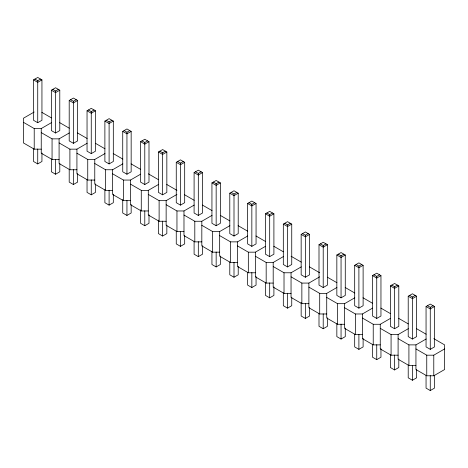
<?xml version="1.0" encoding="UTF-8"?>
<svg xmlns="http://www.w3.org/2000/svg" width="468" height="468" viewBox="0 0 468 468"><rect width="100%" height="100%" fill="white"/><g stroke="black" fill="none" stroke-linecap="round" stroke-linejoin="round"><path stroke-width="0.7" d="M33.515 79.882L37.732 77.448L41.944 79.882L41.944 120.282L37.732 122.715L33.515 120.282L33.515 79.882L37.732 82.315L41.944 79.882M34.919 79.074L37.732 80.695L40.54 79.074M51.357 90.184L55.575 87.75L59.787 90.184L59.787 130.578L55.575 133.011L51.357 130.578L51.357 90.184L55.575 92.617L59.787 90.184M52.761 89.376L55.575 90.997L58.383 89.376M34.217 112.004L23.4 118.252L23.4 142.91L34.217 149.157L41.242 149.157M69.2 100.485L73.417 98.052L77.629 100.485L77.629 140.88L73.417 143.313L69.2 140.88L69.2 100.485L73.417 102.919L77.629 100.485M70.604 99.678L73.417 101.299L76.225 99.678M23.4 122.306L34.217 128.554L41.242 128.554L51.462 122.651M87.042 110.787L91.26 108.354L95.472 110.787L95.472 151.182L91.26 153.615L87.042 151.182L87.042 110.787L91.26 113.221L95.472 110.787M88.446 109.98L91.26 111.6L94.068 109.98M41.242 132.608L52.059 138.856L59.085 138.856L69.305 132.953M104.885 121.089L109.102 118.656L113.314 121.089L113.314 161.483L109.102 163.917L104.885 161.483L104.885 121.089L109.102 123.523L113.314 121.089M106.289 120.276L109.102 121.902L111.91 120.276M33.515 148.695L33.515 161.483L37.732 163.917L41.944 161.483L41.944 152.96M59.085 142.91L69.902 149.157L76.927 149.157L87.147 143.255M122.727 131.391L126.945 128.957L131.157 131.391L131.157 171.785L126.945 174.219L122.727 171.785L122.727 131.391L126.945 133.825L131.157 131.391M124.131 130.578L126.945 132.204L129.753 130.578M51.357 158.997L51.357 171.785L55.575 174.219L59.787 171.785L59.787 163.262M76.927 153.211L87.744 159.459L94.77 159.459L104.99 153.557M140.57 141.693L144.787 139.259L148.999 141.693L148.999 182.087L144.787 184.521L140.57 182.087L140.57 141.693L144.787 144.126L148.999 141.693M141.979 140.88L144.787 142.506L147.595 140.88M69.2 169.299L69.2 182.087L73.417 184.521L77.629 182.087L77.629 173.564M94.77 163.513L105.587 169.761L112.612 169.761L122.832 163.858M158.412 151.995L162.63 149.561L166.842 151.995L166.842 192.389L162.63 194.823L158.412 192.389L158.412 151.995L162.63 154.428L166.842 151.995M159.822 151.182L162.63 152.808L165.438 151.182M87.042 179.601L87.042 192.389L91.26 194.823L95.472 192.389L95.472 183.865M112.612 173.815L123.429 180.057L130.455 180.057L140.675 174.16M176.255 162.297L180.472 159.863L184.684 162.297L184.684 202.691L180.472 205.124L176.255 202.691L176.255 162.297L180.472 164.73L184.684 162.297M177.664 161.483L180.472 163.104L183.28 161.483M104.885 189.903L104.885 202.691L109.102 205.124L113.314 202.691L113.314 194.167M130.455 184.117L141.272 190.359L148.297 190.359L158.517 184.462M194.097 172.598L198.315 170.165L202.527 172.598L202.527 212.993L198.315 215.426L194.097 212.993L194.097 172.598L198.315 175.032L202.527 172.598M195.507 171.785L198.315 173.406L201.123 171.785M122.727 199.491L122.727 212.993L126.945 215.426L131.157 212.993L131.157 204.469M148.297 194.419L159.114 200.661L166.14 200.661L176.957 194.419M211.94 182.9L216.157 180.467L220.369 182.9L220.369 223.294L216.157 225.728L211.94 223.294L211.94 182.9L216.157 185.334L220.369 182.9M213.349 182.087L216.157 183.708L218.965 182.087M140.57 209.793L140.57 223.294L144.787 225.728L148.999 223.294L148.999 214.771M166.14 204.721L176.957 210.963L183.982 210.963L194.202 205.066M229.788 193.202L234 190.768L238.212 193.202L238.212 233.596L234 236.03L229.788 233.596L229.788 193.202L234 195.636L238.212 193.202M231.192 192.389L234 194.009L236.808 192.389M158.412 220.095L158.412 233.596L162.63 236.03L166.842 233.596L166.842 225.067M183.982 215.017L194.805 221.265L201.825 221.265L212.045 215.368M247.63 203.498L251.842 201.064L256.06 203.498L256.06 243.898L251.842 246.332L247.63 243.898L247.63 203.498L251.842 205.932L256.06 203.498M249.034 202.691L251.842 204.311L254.65 202.691M176.255 231.11L176.255 243.898L180.472 246.332L184.684 243.898L184.684 235.369M201.825 225.319L212.647 231.566L219.667 231.566L229.887 225.67M265.473 213.8L269.685 211.366L273.903 213.8L273.903 254.2L269.685 256.628L265.473 254.2L265.473 213.8L269.685 216.234L273.903 213.8M266.877 212.993L269.685 214.613L272.493 212.993M194.097 241.412L194.097 254.2L198.315 256.634L202.527 254.2L202.527 245.671M219.667 235.62L230.49 241.868L237.51 241.868L247.73 235.971M283.315 224.102L287.527 221.668L291.745 224.102L291.745 264.496L287.527 266.93L283.315 264.496L283.315 224.102L287.527 226.535L291.745 224.102M284.719 223.294L287.527 224.915L290.335 223.294M211.94 251.714L211.94 264.502L216.157 266.935L220.369 264.502L220.369 255.973M237.51 245.922L248.332 252.17L255.352 252.17L265.572 246.273M301.158 234.404L305.37 231.97L309.588 234.404L309.588 274.798L305.37 277.231L301.158 274.798L301.158 234.404L305.37 236.837L309.588 234.404M302.562 233.596L305.37 235.217L308.178 233.596M229.788 262.01L229.788 274.798L234 277.231L238.212 274.798L238.212 266.274M255.352 256.224L266.175 262.472L273.195 262.472L283.415 256.569M319 244.706L323.212 242.272L327.43 244.706L327.43 285.1L323.212 287.533L319 285.1L319 244.706L323.212 247.139L327.43 244.706M320.404 243.892L323.212 245.519L326.02 243.892M247.63 272.312L247.63 285.1L251.842 287.533L256.06 285.1L256.06 276.576M273.195 266.526L284.017 272.774L291.043 272.774L301.257 266.871M336.843 255.007L341.055 252.574L345.273 255.007L345.273 295.402L341.055 297.835L336.843 295.402L336.843 255.007L341.055 257.441L345.273 255.007M338.247 254.194L341.055 255.82L343.869 254.194M265.473 282.613L265.473 295.402L269.685 297.835L273.903 295.402L273.903 286.878M291.043 276.828L301.86 283.076L308.886 283.076L319.702 276.828M354.685 265.309L358.897 262.876L363.115 265.309L363.115 305.703L358.897 308.137L354.685 305.703L354.685 265.309L358.897 267.743L363.115 265.309M356.089 264.496L358.897 266.122L361.711 264.496M283.315 292.915L283.315 305.703L287.527 308.137L291.745 305.703L291.745 297.18M308.886 287.13L319.702 293.377L326.728 293.377L336.942 287.475M372.528 275.611L376.74 273.177L380.958 275.611L380.958 316.005L376.74 318.439L372.528 316.005L372.528 275.611L376.74 278.045L380.958 275.611M373.932 274.798L376.74 276.424L379.554 274.798M301.158 302.509L301.158 316.005L305.37 318.439L309.588 316.005L309.588 307.482M326.728 297.432L337.545 303.673L344.571 303.673L354.785 297.777M390.37 285.913L394.582 283.479L398.8 285.913L398.8 326.307L394.582 328.741L390.37 326.307L390.37 285.913L394.582 288.346L398.8 285.913M391.774 285.1L394.582 286.72L397.396 285.1M319 313.519L319 326.307L323.212 328.741L327.43 326.307L327.43 317.784M344.571 307.733L355.387 313.975L362.413 313.975L372.627 308.079M408.213 296.215L412.425 293.781L416.643 296.215L416.643 336.609L412.425 339.043L408.213 336.609L408.213 296.215L412.425 298.648L416.643 296.215M409.617 295.402L412.425 297.022L415.239 295.402M336.843 323.821L336.843 336.609L341.055 339.043L345.273 336.609L345.273 328.086M362.413 318.035L373.23 324.277L380.256 324.277L390.47 318.38M426.055 306.517L430.267 304.083L434.485 306.517L434.485 346.911L430.267 349.344L426.055 346.911L426.055 306.517L430.267 308.95L434.485 306.517M427.459 305.703L430.267 307.324L433.081 305.703M354.685 334.123L354.685 346.911L358.897 349.344L363.115 346.911L363.115 338.387M380.256 328.337L391.072 334.579L398.098 334.579L408.312 328.682M372.528 344.425L372.528 357.213L376.74 359.646L380.958 357.213L380.958 348.683M398.098 338.639L408.915 344.881L415.941 344.881L426.155 338.984M390.37 354.726L390.37 367.515L394.582 369.948L398.8 367.515L398.8 358.985M415.941 348.935L426.757 355.183L433.783 355.183L444.6 348.935M408.213 365.028L408.213 377.816L412.425 380.25L416.643 377.816L416.643 369.287M415.941 344.881L415.941 369.539L426.757 375.786L433.783 375.786L444.6 369.539L444.6 344.881L433.783 338.639M426.055 375.33L426.055 388.118L430.267 390.552L434.485 388.118L434.485 375.33M41.242 128.554L41.242 153.211L52.059 159.459L59.085 159.459M59.085 138.856L59.085 163.513L69.902 169.761L76.927 169.761M76.927 149.157L76.927 173.815L87.744 180.057L94.77 180.057M94.77 159.459L94.77 184.117L105.587 190.359L112.612 190.359M112.612 169.761L112.612 194.419L123.429 200.661L130.455 200.661M130.455 180.057L130.455 204.721L141.272 210.963L148.297 210.963M148.297 190.359L148.297 215.023L159.114 221.265L166.14 221.265M166.14 200.661L166.14 225.319L176.957 231.566L183.982 231.566M183.982 210.963L183.982 235.62L194.805 241.868L201.825 241.868M201.825 221.265L201.825 245.922L212.647 252.17L219.667 252.17M219.667 231.566L219.667 256.224L230.49 262.472L237.51 262.472M237.51 241.868L237.51 266.526L248.332 272.774L255.352 272.774M255.352 252.17L255.352 276.828L266.175 283.076L273.195 283.076M273.195 262.472L273.195 287.13L284.017 293.377L291.043 293.377M291.043 272.774L291.043 297.432L301.86 303.679L308.886 303.679M308.886 283.076L308.886 307.733L319.702 313.975L326.728 313.975M326.728 293.377L326.728 318.035L337.545 324.277L344.571 324.277M344.571 303.673L344.571 328.337L355.387 334.579L362.413 334.579M362.413 313.975L362.413 338.639L373.23 344.881L380.256 344.881M380.256 324.277L380.256 348.935L391.072 355.183L398.098 355.183M398.098 334.579L398.098 359.237L408.915 365.485L415.941 365.485M41.845 112.355L51.462 117.907M59.688 122.651L69.305 128.209M77.53 132.953L87.147 138.505M95.373 143.255L104.99 148.806M113.215 153.557L122.832 159.108M131.058 163.858L140.675 169.41M148.297 173.815L158.517 179.712M166.743 184.462L176.957 190.359M184.585 194.764L194.202 200.316M202.428 205.066L212.045 210.618M220.27 215.368L229.887 220.919M238.113 225.67L247.73 231.221M255.955 235.971L265.572 241.523M273.798 246.273L283.415 251.825M291.043 256.224L301.257 262.121M309.483 266.871L319.702 272.774M327.325 277.173L336.942 282.725M345.168 287.475L354.785 293.026M363.01 297.777L372.627 303.328M380.853 308.079L390.47 313.63M398.695 318.38L408.312 323.932M416.538 328.682L426.155 334.234M433.783 355.183L433.783 375.786M430.267 307.324L430.267 349.344M430.267 375.628L430.267 390.552M426.757 355.183L426.757 375.786M412.425 297.022L412.425 339.043M412.425 365.327L412.425 380.25M408.915 344.881L408.915 365.485M394.582 286.72L394.582 328.741M394.582 355.025L394.582 369.948M391.072 334.579L391.072 355.183M376.74 276.424L376.74 318.439M376.74 344.723L376.74 359.646M373.23 324.277L373.23 344.881M358.897 266.122L358.897 308.137M358.897 334.427L358.897 349.344M355.387 313.975L355.387 334.579M341.055 255.82L341.055 297.835M341.055 324.125L341.055 339.043M337.545 303.673L337.545 324.277M323.212 245.519L323.212 287.533M323.212 313.823L323.212 328.741M319.702 293.377L319.702 313.975M305.37 235.217L305.37 277.231M305.37 303.521L305.37 318.439M301.86 283.076L301.86 303.679M287.527 224.915L287.527 266.93M287.527 293.22L287.527 308.137M284.017 272.774L284.017 293.377M269.685 214.613L269.685 256.628M269.685 282.918L269.685 297.835M266.175 262.472L266.175 283.076M251.842 204.311L251.842 246.332M251.842 272.616L251.842 287.533M248.332 252.17L248.332 272.774M234 194.009L234 236.03M234 262.314L234 277.231M230.49 241.868L230.49 262.472M216.157 183.708L216.157 225.728M216.157 252.012L216.157 266.935M212.647 231.566L212.647 252.17M198.315 173.406L198.315 215.426M198.315 241.71L198.315 256.634M194.805 221.265L194.805 241.868M180.472 163.104L180.472 205.124M180.472 231.408L180.472 246.332M176.957 210.963L176.957 231.566M162.63 152.808L162.63 194.823M162.63 221.107L162.63 236.03M159.114 200.661L159.114 221.265M144.787 142.506L144.787 184.521M144.787 210.805L144.787 225.728M141.272 190.359L141.272 210.963M126.945 132.204L126.945 174.219M126.945 200.509L126.945 215.426M123.429 180.057L123.429 200.661M109.102 121.902L109.102 163.917M109.102 190.207L109.102 205.124M105.587 169.761L105.587 190.359M91.26 111.6L91.26 153.615M91.26 179.905L91.26 194.823M87.744 159.459L87.744 180.057M73.417 101.299L73.417 143.313M73.417 169.603L73.417 184.521M69.902 149.157L69.902 169.761M55.575 90.997L55.575 133.011M55.575 159.301L55.575 174.219M52.059 138.856L52.059 159.459M37.732 80.695L37.732 122.715M37.732 148.999L37.732 163.917M34.217 128.554L34.217 149.157"/></g></svg>
